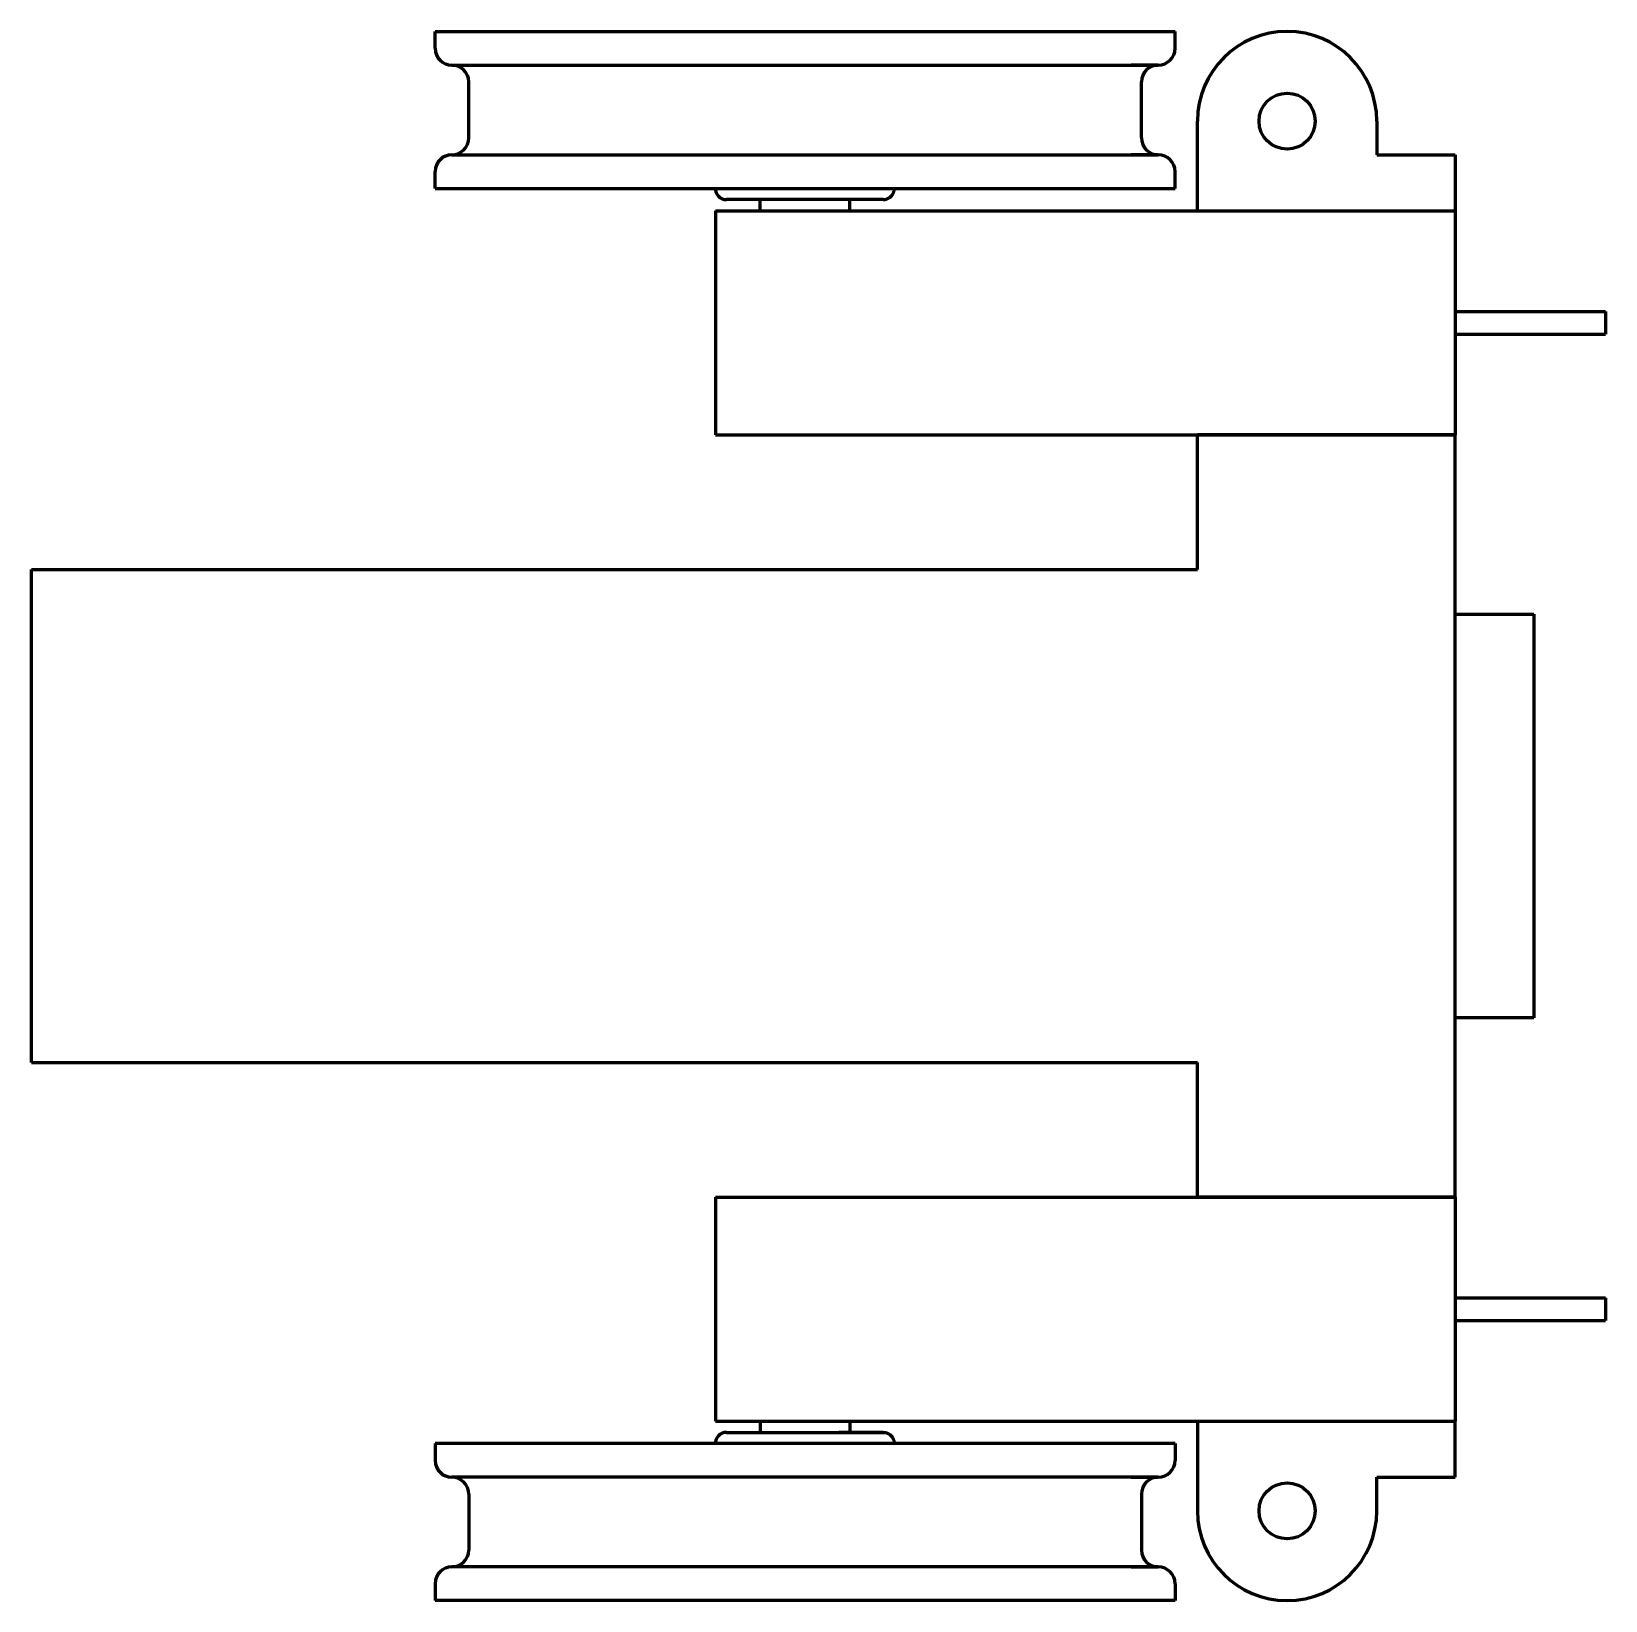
# Model space of a CAD drawing. Header units: millimetres. Extents: x 83.4 to 153.6, y 143.5 to 213.5.
import ezdxf

# ---------------------------------------------------------------- set-up
doc = ezdxf.new("R2010")
doc.units = ezdxf.units.MM
doc.linetypes.add('K5LT32770', pattern=[0])
doc.layers.add('Системный слой (2)', color=251, linetype='Continuous', true_color=0x6c6c6c)

# ---------------------------------------------------------------- blocks, each defined once
blk = doc.blocks.new('U5')
at = {"layer": 'Системный слой (2)', "color": 150, "linetype": 'K5LT32770', "lineweight": 60, "true_color": 0x0080ff}
for p, q in [((153.552, 156.989), (153.552, 156.489)), ((153.552, 156.489), (153.552, 155.989))]:
    blk.add_line(p, q, dxfattribs=at)
blk = doc.blocks.new('U6')
at = {"layer": 'Системный слой (2)', "color": 150, "linetype": 'K5LT32770', "lineweight": 60, "true_color": 0x0080ff}
for p, q in [((101.352, 206.489), (117.852, 206.489)), ((117.852, 206.489), (134.352, 206.489))]:
    blk.add_line(p, q, dxfattribs=at)
blk = doc.blocks.new('U7')
at = {"layer": 'Системный слой (2)', "color": 150, "linetype": 'K5LT32770', "lineweight": 60, "true_color": 0x0080ff}
for p, q in [((101.352, 213.489), (117.852, 213.489)), ((117.852, 213.489), (134.352, 213.489))]:
    blk.add_line(p, q, dxfattribs=at)
blk = doc.blocks.new('U8')
at = {"layer": 'Системный слой (2)', "color": 150, "linetype": 'K5LT32770', "lineweight": 60, "true_color": 0x0080ff}
for p, q in [((102.102, 211.989), (117.852, 211.989)), ((133.602, 211.989), (132.403, 211.989))]:
    blk.add_line(p, q, dxfattribs=at)
blk = doc.blocks.new('U9')
at = {"layer": 'Системный слой (2)', "color": 150, "linetype": 'K5LT32770', "lineweight": 60, "true_color": 0x0080ff}
for p, q in [((102.102, 207.989), (117.852, 207.989)), ((133.602, 207.989), (132.403, 207.989))]:
    blk.add_line(p, q, dxfattribs=at)

msp = doc.modelspace()

# ---------------------------------------------------------------- linework, layer by layer
at = {"layer": 'Системный слой (2)', "color": 150, "linetype": 'K5LT32770', "lineweight": 60, "true_color": 0x0080ff}
for p, q in [((101.352, 212.739), (101.352, 213.489)), ((134.352, 212.739), (134.352, 213.489)), ((117.852, 211.989), (133.602, 211.989)), ((102.852, 208.739), (102.852, 211.239)), ((132.852, 208.739), (132.852, 211.239)), ((135.352, 205.489), (135.352, 209.489)), ((143.352, 209.489), (143.352, 207.989)), ((117.852, 207.989), (133.602, 207.989)), ((143.352, 207.989), (146.852, 207.989)), ((146.852, 207.989), (146.852, 205.489)), ((101.352, 206.489), (101.352, 207.239)), ((134.352, 206.489), (134.352, 207.239)), ((121.332, 205.989), (114.352, 205.989)), ((115.852, 205.489), (115.852, 205.989)), ((119.852, 205.489), (119.852, 205.989)), ((113.852, 205.489), (113.852, 195.489)), ((113.852, 205.489), (146.852, 205.489)), ((135.352, 205.489), (146.852, 205.489)), ((146.852, 205.489), (146.852, 195.489)), ((146.852, 200.989), (153.552, 200.989)), ((153.552, 200.989), (153.552, 199.989)), ((146.852, 199.989), (153.552, 199.989)), ((113.852, 195.489), (146.852, 195.489)), ((135.352, 189.489), (135.352, 195.489)), ((146.852, 195.489), (135.352, 195.489)), ((146.852, 161.489), (146.852, 195.489)), ((83.352, 189.489), (135.352, 189.489)), ((83.352, 167.489), (83.352, 189.489)), ((146.852, 187.489), (150.352, 187.489)), ((150.352, 187.489), (150.352, 169.489)), ((150.352, 169.489), (146.852, 169.489)), ((83.352, 167.489), (135.352, 167.489)), ((135.352, 161.489), (135.352, 167.489)), ((113.852, 161.489), (113.852, 151.489)), ((113.852, 161.489), (146.852, 161.489)), ((146.852, 161.489), (135.352, 161.489)), ((146.852, 161.489), (146.852, 151.489)), ((146.852, 156.989), (153.552, 156.989)), ((146.852, 155.989), (153.552, 155.989)), ((113.852, 151.489), (146.852, 151.489)), ((114.352, 150.989), (121.332, 150.989)), ((115.852, 151.489), (115.852, 150.989)), ((119.852, 150.989), (119.352, 150.989)), ((119.852, 151.489), (119.852, 150.989)), ((121.332, 150.989), (119.852, 150.989)), ((135.352, 151.489), (135.352, 147.489)), ((135.352, 151.489), (146.852, 151.489)), ((146.852, 148.989), (146.852, 151.489)), ((134.352, 150.489), (101.352, 150.489)), ((101.352, 150.489), (101.352, 149.739)), ((134.352, 150.489), (134.352, 149.739)), ((133.602, 148.989), (102.102, 148.989)), ((132.403, 148.989), (133.602, 148.989)), ((143.352, 147.489), (143.352, 148.989)), ((143.352, 148.989), (146.852, 148.989)), ((102.852, 148.239), (102.852, 145.739)), ((132.852, 148.239), (132.852, 145.739)), ((133.602, 144.989), (102.102, 144.989)), ((132.403, 144.989), (133.602, 144.989)), ((101.352, 144.239), (101.352, 143.489)), ((134.352, 144.239), (134.352, 143.489)), ((134.352, 143.489), (101.352, 143.489))]:
    msp.add_line(p, q, dxfattribs=at)
for centre in [(139.352, 209.489), (139.352, 147.489)]:
    msp.add_circle(centre, 1.25, dxfattribs=at)
for centre, radius, start, end in [((139.352, 209.489), 4, 0, 180), ((102.102, 212.739), 0.75, 180, 270), ((133.602, 212.739), 0.75, 270, 0), ((102.102, 211.239), 0.75, 0, 90), ((133.602, 211.239), 0.75, 90, 180), ((102.102, 208.739), 0.75, 270, 0), ((133.602, 208.739), 0.75, 180, 270), ((102.102, 207.239), 0.75, 90, 180), ((133.602, 207.239), 0.75, 0, 90), ((114.352, 206.489), 0.5, 180, 270), ((114.352, 150.489), 0.5, 90, 180), ((102.102, 149.739), 0.75, 180, 270), ((133.602, 149.739), 0.75, 270, 0), ((102.102, 148.239), 0.75, 0, 90), ((133.602, 148.239), 0.75, 90, 180), ((139.352, 147.489), 4, 180, 0), ((102.102, 145.739), 0.75, 270, 0), ((133.602, 145.739), 0.75, 180, 270), ((102.102, 144.239), 0.75, 90, 180), ((133.602, 144.239), 0.75, 0, 90)]:
    msp.add_arc(centre, radius, start, end, dxfattribs=at)
for points in [[(121.332, 205.989), (121.342, 205.989), (121.363, 205.99), (121.405, 205.994), (121.457, 206.003), (121.517, 206.023), (121.574, 206.049), (121.627, 206.082), (121.675, 206.122), (121.719, 206.168), (121.756, 206.218), (121.787, 206.273), (121.81, 206.331), (121.826, 206.392), (121.833, 206.445), (121.835, 206.477), (121.835, 206.489)], [(121.332, 150.989), (121.342, 150.989), (121.363, 150.988), (121.405, 150.985), (121.457, 150.975), (121.517, 150.956), (121.574, 150.929), (121.627, 150.896), (121.675, 150.856), (121.719, 150.81), (121.756, 150.76), (121.787, 150.705), (121.81, 150.647), (121.826, 150.586), (121.833, 150.533), (121.835, 150.501), (121.835, 150.489)]]:
    msp.add_open_spline(points, degree=3, knots=[0, 0, 0, 0, 0.039891, 0.079783, 0.159552, 0.239298, 0.319011, 0.398685, 0.478317, 0.557907, 0.637456, 0.716969, 0.796451, 0.87591, 0.955356, 1, 1, 1, 1], dxfattribs=at)

# ---------------------------------------------------------------- block references
at = {"layer": 'Системный слой (2)'}
for name in ['U7', 'U8', 'U9', 'U6', 'U5']:
    msp.add_blockref(name, (0, 0), dxfattribs=at)

doc.saveas('drawing.dxf')
